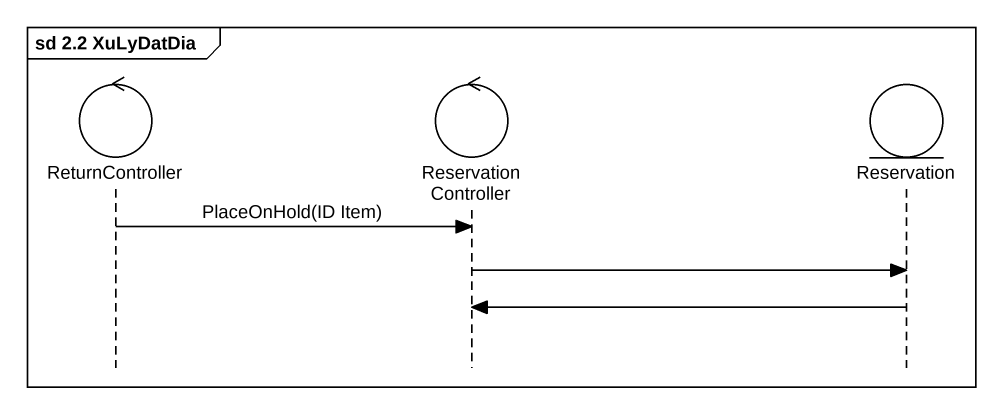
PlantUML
@startuml
mainframe sd 2.2 XuLyDatDia
hide footbox
control ReturnController
control ReservationController
entity Reservation

ReturnController -> ReservationController : PlaceOnHold(ID Item)
ReservationController -> Reservation
Reservation -> ReservationController
@enduml
